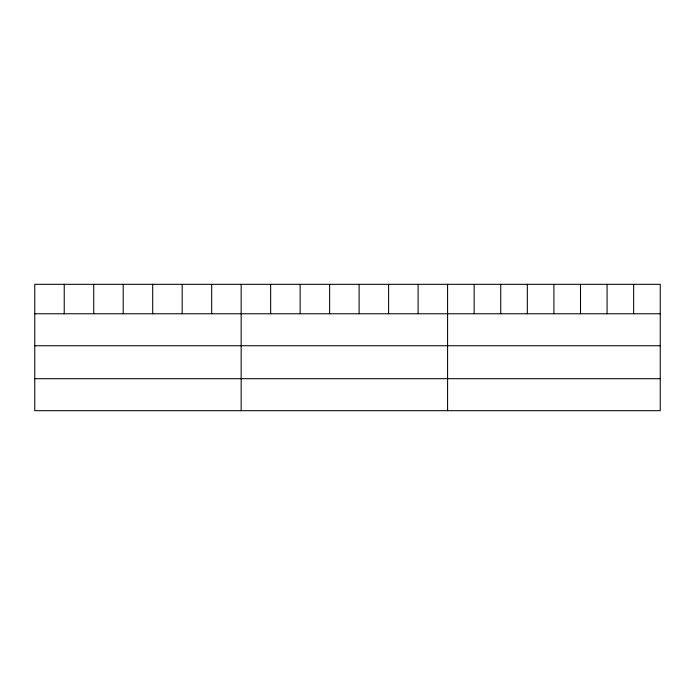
<?xml version="1.0" encoding="UTF-8"?>
<svg xmlns="http://www.w3.org/2000/svg" width="695" height="695" viewBox="0 0 695 695"><rect width="100%" height="100%" fill="white"/><g stroke="black" fill="none" stroke-linecap="round" stroke-linejoin="round"><path stroke-width="1.04" d="M660.25 313.766L660.25 410.684L34.75 410.684L34.75 284.316L660.25 284.316L660.25 313.766L34.75 313.766M34.75 345.745L660.25 345.745M34.75 378.697L660.25 378.697M633.666 284.316L633.666 313.766M607.082 284.316L607.082 313.766M580.499 284.316L580.499 313.766M553.915 284.316L553.915 313.766M527.331 284.316L527.331 313.766M500.748 284.316L500.748 313.766M474.164 284.316L474.164 313.766M447.58 284.316L447.58 410.684M418.095 284.316L418.095 313.766M388.601 284.316L388.601 313.766M359.115 284.316L359.115 313.766M329.63 284.316L329.63 313.766M300.144 284.316L300.144 313.766M270.65 284.316L270.65 313.766M241.165 284.316L241.165 410.684M211.68 284.316L211.68 313.766M182.186 284.316L182.186 313.766M152.7 284.316L152.7 313.766M123.215 284.316L123.215 313.766M93.729 284.316L93.729 313.766M64.235 284.316L64.235 313.766"/></g></svg>
